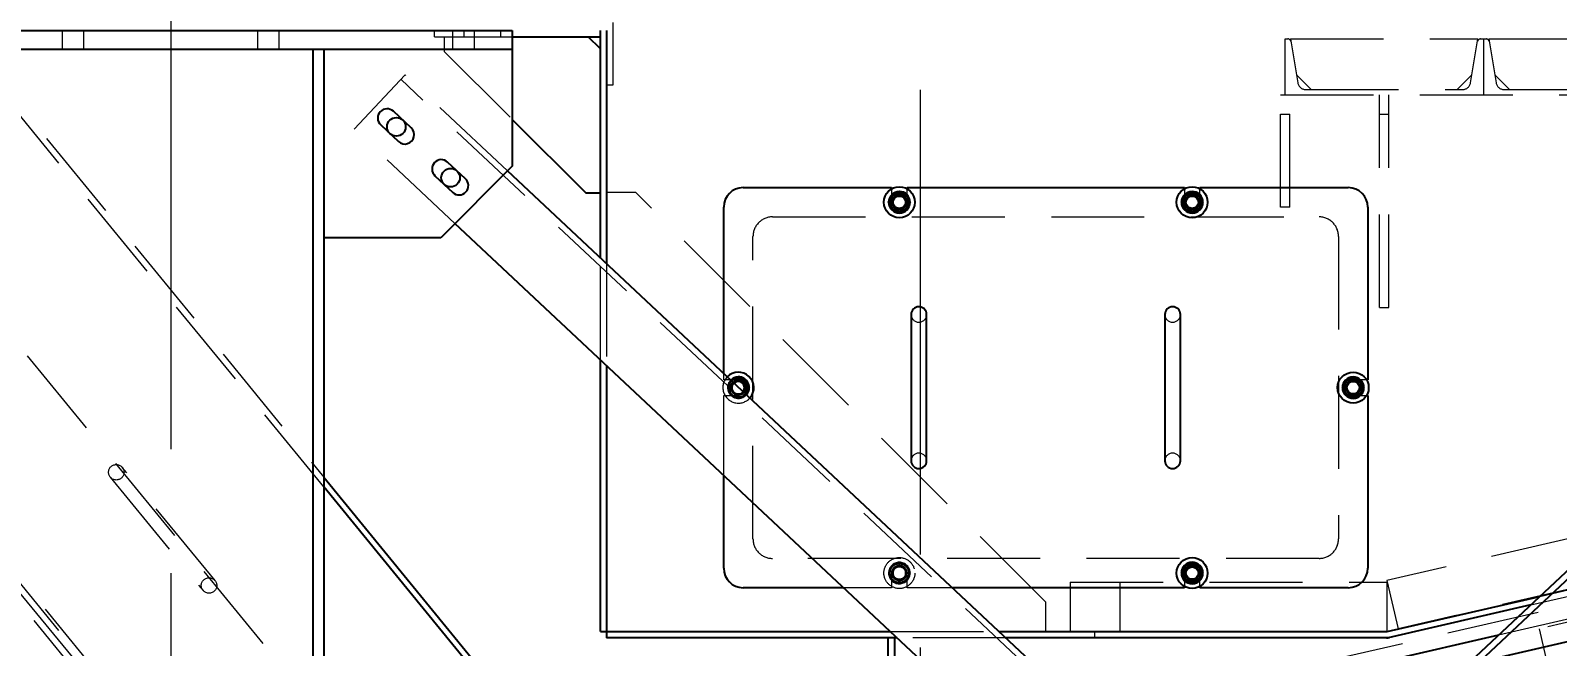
# Model space of a CAD drawing. Header units: millimetres. Extents: x 1293 to 41893, y 1011 to 26911.
# Drawn here: x 10742 to 11785, y 5722 to 6143 of the extents above; entities that cross this region are included whole.
import ezdxf

# ---------------------------------------------------------------- set-up
doc = ezdxf.new("R2010")
doc.units = ezdxf.units.MM
doc.header["$LTSCALE"] = 50
for name, pattern in [('CENTER', [10.16, 6.35, -1.27, 1.27, -1.27]), ('CENTERX2', [20.32, 12.7, -2.54, 2.54, -2.54]), ('HIDDEN', [1.905, 1.27, -0.635])]:
    doc.linetypes.add(name, pattern=pattern)
doc.layers.add('CAPA_1', color=7, linetype='Continuous')
doc.layers.add('STRUC', color=4, linetype='Continuous')
doc.styles.add('SLDTEXTSTYLE0', font='TXT', dxfattribs={"width": 0.75})
doc.dimstyles.new('SLDDIMSTYLE0', dxfattribs={"dimtxt": 100, "dimasz": 100, "dimexe": 0, "dimexo": 0.0625, "dimgap": 25, "dimtad": 2, "dimdec": 0, "dimlfac": 1.5, "dimrnd": 1e-09, "dimzin": 12, "dimdsep": 46, "dimtxsty": 'SLDTEXTSTYLE0', "dimsah": 1, "dimcen": 0.09, "dimadec": 0, "dimazin": 3, "dimtfac": 1, "dimtdec": 0, "dimtofl": 0, "dimtmove": 0, "dimatfit": 3, "dimfxl": 1, "dimfrac": 2, "dimtolj": 1, "dimtzin": 12, "dimarcsym": 0})
doc.dimstyles.new('SLDDIMSTYLE1', dxfattribs={"dimtxt": 100, "dimasz": 100, "dimexe": 0, "dimexo": 0.0625, "dimgap": 25, "dimtad": 2, "dimdec": 4, "dimlfac": 75, "dimzin": 12, "dimdsep": 46, "dimtxsty": 'SLDTEXTSTYLE0', "dimsah": 1, "dimcen": 0.09, "dimadec": 0, "dimazin": 3, "dimtfac": 1, "dimtdec": 0, "dimtofl": 0, "dimtmove": 0, "dimatfit": 3, "dimfxl": 1, "dimfrac": 2, "dimtolj": 1, "dimtzin": 12, "dimarcsym": 0})

# ---------------------------------------------------------------- blocks, each defined once
blk = doc.blocks.new('_D_3')
at = {"layer": 'CAPA_1', "transparency": 16777216}
blk.add_arc((9899.3, 4708.5), 5214.3, 0, 13, dxfattribs=at)
for points in [[(14979.9, 5881.5), (14986.5, 5780.5), (15016.5, 5787.1)], [(15113.6, 4708.5), (15128, 4808.6), (15097.2, 4808.3)]]:
    blk.add_solid(points, dxfattribs=at)
at = {"layer": 'CAPA_1', "transparency": 16777216, "insert": (15196.8, 5413.3), "char_height": 100, "attachment_point": 1, "rotation": 276.5, "style": 'SLDTEXTSTYLE0'}
blk.add_mtext('13°', dxfattribs=at)
blk = doc.blocks.new('_D_5')
at = {"layer": 'CAPA_1', "transparency": 16777216}
for p, q in [((11574.4, 7831.2), (17588.1, 7831.2)), ((17538.1, 7831.2), (17538.1, 4708.5)), ((16485.2, 4708.5), (17588.1, 4708.5))]:
    blk.add_line(p, q, dxfattribs=at)
for points in [[(17538.1, 7831.2), (17522.7, 7731.2), (17553.4, 7731.2)], [(17538.1, 4708.5), (17553.4, 4808.5), (17522.7, 4808.5)]]:
    blk.add_solid(points, dxfattribs=at)
at = {"layer": 'CAPA_1', "transparency": 16777216, "insert": (17409.2, 6122.1), "char_height": 100, "attachment_point": 1, "rotation": 90, "style": 'SLDTEXTSTYLE0'}
blk.add_mtext('4684', dxfattribs=at)

msp = doc.modelspace()

# ---------------------------------------------------------------- linework, layer by layer
at = {"color": 7, "linetype": 'CENTER', "lineweight": 18}
msp.add_line((11349.534742, 9150.3526874), (11349.534742, 4104.1632693), dxfattribs=at)
at = {"color": 1, "linetype": 'HIDDEN', "lineweight": 18}
for p, q in [((11139.6268163, 6338.8529069), (11139.6268163, 6105.5195736)), ((10558.6020972, 6141.7662555), (11080.5469621, 5504.0742424)), ((10942.1028163, 5831.1028215), (10686.9405106, 6142.8502403)), ((10692.4110629, 6142.8502403), (10942.1028163, 5837.7865303)), ((11017.8268163, 6138.6195736), (11017.8268163, 6142.8502403)), ((11017.8268163, 6138.6195736), (11070.957483, 6138.6195736)), ((11024.493483, 6138.6195736), (11024.493483, 6128.6195736)), ((11037.7518163, 6142.8529069), (11037.7518163, 6138.6195736)), ((11063.2351497, 6138.6195736), (11063.2351497, 6142.8529069)), ((11598.8601497, 6098.8529069), (11598.8601497, 6137.1222403)), ((11598.8601497, 6137.1222403), (11600.7204863, 6137.1222403)), ((11602.585273, 6137.1222403), (11730.601693, 6137.1222403)), ((11602.585273, 6137.1222403), (11607.5883413, 6107.1060204)), ((11725.5986247, 6107.1060204), (11730.601693, 6137.1222403)), ((11732.4664797, 6137.1222403), (11736.1871529, 6137.1222403)), ((11734.3268163, 6137.1222403), (11734.3268163, 6098.8529069)), ((11738.0519397, 6137.1222403), (11866.0683597, 6137.1222403)), ((11738.0519397, 6137.1222403), (11743.0550079, 6107.1060204)), ((11024.493483, 6128.6195736), (11070.957483, 6082.1555736)), ((11139.6268163, 6105.5195736), (11135.393483, 6105.5195736)), ((11616.6762381, 6102.5782403), (11606.6762381, 6112.5782403)), ((11612.9332706, 6102.5782403), (11720.2536954, 6102.5782403)), ((11726.5107279, 6112.5782403), (11716.5107279, 6102.5782403)), ((11752.1429047, 6102.5782403), (11742.1429047, 6112.5782403)), ((11748.3999373, 6102.5782403), (11855.7203621, 6102.5782403)), ((11595.6851497, 6098.8529069), (11872.968483, 6098.8529069)), ((11595.6851497, 6022.1862403), (11595.6851497, 6098.8529069)), ((11602.0351497, 6022.1862403), (11602.0351497, 6098.8529069)), ((11663.418483, 5953.6945736), (11663.418483, 6098.8529069)), ((11669.768483, 5953.6945736), (11669.768483, 6098.8529069)), ((11595.6851497, 6085.6878394), (11602.0351497, 6085.6878394)), ((11663.418483, 6085.6878394), (11669.768483, 6085.6878394)), ((10479.335065, 6076.8869415), (10969.1907051, 5478.4002999)), ((10973.2231645, 5477.3154142), (10481.2180762, 6078.4281683)), ((11155.393483, 6032.1862403), (11135.393483, 6032.1862403)), ((11435.393483, 5752.1862403), (11155.393483, 6032.1862403)), ((11330.1018163, 6034.6850091), (11330.1018163, 6025.5195736)), ((11334.3997035, 6031.8695736), (11331.7270937, 6031.8695736)), ((11335.359883, 6029.7866413), (11335.3434814, 6031.8695736)), ((11335.393483, 6031.8695736), (11335.393483, 6029.7867736)), ((11339.0598723, 6031.8695736), (11338.1380646, 6031.8695736)), ((11339.9097874, 6030.3973047), (11339.0598723, 6031.8695736)), ((11340.6851497, 6025.5195736), (11340.6851497, 6034.6850091)), ((11530.1018163, 6034.6850091), (11530.1018163, 6025.5195736)), ((11534.3997035, 6031.8695736), (11531.7270937, 6031.8695736)), ((11535.359883, 6029.7866413), (11535.3434814, 6031.8695736)), ((11535.393483, 6031.8695736), (11535.393483, 6029.7867736)), ((11539.0598723, 6031.8695736), (11538.1380646, 6031.8695736)), ((11539.9097874, 6030.3973047), (11539.0598723, 6031.8695736)), ((11540.6851497, 6025.5195736), (11540.6851497, 6034.6850091)), ((11342.7256163, 6025.5195736), (11341.7655205, 6027.1827035)), ((11542.7256163, 6025.5195736), (11541.7655205, 6027.1827035)), ((11602.0351497, 6022.1862403), (11595.6851497, 6022.1862403)), ((11248.7268163, 6015.5195736), (11622.0601497, 6015.5195736)), ((11235.393483, 5795.5195736), (11235.393483, 6002.1862403)), ((11635.393483, 6002.1862403), (11635.393483, 5795.5195736)), ((11131.1601497, 5917.8808419), (11131.1601497, 5987.5105889)), ((11135.393483, 5983.5422579), (11135.393483, 5913.912511)), ((11663.418483, 5953.6945736), (11669.768483, 5953.6945736)), ((11215.393483, 5904.1445736), (11215.393483, 5908.5501772)), ((11225.393483, 5904.1445736), (11215.393483, 5904.1445736)), ((11224.3997035, 5905.2029069), (11221.7270937, 5905.2029069)), ((11225.359883, 5903.1199747), (11225.3434814, 5905.2029069)), ((11225.393483, 5905.2029069), (11225.393483, 5903.1201069)), ((11229.0598723, 5905.2029069), (11228.1380646, 5905.2029069)), ((11645.359883, 5903.1199747), (11645.3434814, 5905.2029069)), ((11645.393483, 5905.2029069), (11645.393483, 5903.1201069)), ((11654.5589185, 5904.1445736), (11645.393483, 5904.1445736)), ((11229.0598723, 5892.5029069), (11229.9460347, 5894.0379653)), ((11649.0598723, 5892.5029069), (11649.9453272, 5894.0367397)), ((11215.393483, 5838.9204303), (11215.393483, 5893.5612403)), ((11215.393483, 5893.5612403), (11225.393483, 5893.5612403)), ((11645.393483, 5893.5612403), (11654.5589185, 5893.5612403)), ((10867.8632941, 5767.0147807), (10804.5252069, 5844.3988016)), ((10796.335398, 5837.6955207), (10859.6734852, 5760.3114998)), ((11338.7268163, 5645.549409), (12142.9601497, 5831.2213039)), ((11894.5377242, 5819.2938712), (11668.4838692, 5767.1052266)), ((11622.0601497, 5782.1862403), (11248.7268163, 5782.1862403)), ((11335.359883, 5776.453308), (11335.335483, 5779.5520119)), ((11335.393483, 5779.5522403), (11335.393483, 5776.4534403)), ((11902.1560666, 5786.295205), (11676.1022116, 5734.1065604)), ((11773.0206134, 5756.2643605), (11871.5719407, 5779.0167272)), ((11330.1018163, 5772.1862403), (11330.1018163, 5762.1862403)), ((11334.3997035, 5778.5362403), (11331.7270937, 5778.5362403)), ((11339.0598723, 5778.5362403), (11338.1380646, 5778.5362403)), ((11340.6851497, 5762.1862403), (11340.6851497, 5772.1862403)), ((11530.1018163, 5772.1862403), (11530.1018163, 5763.0208047)), ((11534.3997035, 5778.5362403), (11531.7270937, 5778.5362403)), ((11535.359883, 5776.453308), (11535.3434814, 5778.5362403)), ((11535.393483, 5778.5362403), (11535.393483, 5776.4534403)), ((11539.0598723, 5778.5362403), (11538.1380646, 5778.5362403)), ((11539.9097874, 5777.0639714), (11539.0598723, 5778.5362403)), ((11540.6851497, 5763.0208047), (11540.6851497, 5772.1862403)), ((11542.7256163, 5772.1862403), (11541.7655205, 5773.8493702)), ((11766.8713061, 5750.4999937), (11865.4226334, 5773.2523604)), ((10733.145483, 5760.1074979), (10968.870559, 5472.1077333)), ((11330.1018163, 5762.1862403), (11297.2519291, 5762.1862403)), ((11371.5315025, 5762.1862403), (11340.6851497, 5762.1862403)), ((11452.0601497, 5766.0529069), (11452.0601497, 5732.1862403)), ((11452.0601497, 5766.0529069), (11668.7268163, 5766.0529069)), ((11485.9268163, 5766.0529069), (11485.9268163, 5732.1862403)), ((11539.0598723, 5765.8362403), (11539.9454906, 5767.3703561)), ((11668.4838692, 5767.1052266), (11676.1022116, 5734.1065604)), ((11668.7268163, 5732.1862403), (11668.7268163, 5766.0529069)), ((10965.5946354, 5469.4264209), (10733.145483, 5753.4237891)), ((11435.393483, 5732.1862403), (11435.393483, 5752.1862403)), ((11840.3666461, 5749.7648526), (11772.4623861, 5734.087919)), ((11803.0357667, 5743.1647381), (11744.6720836, 5729.6904202)), ((11329.2553084, 5732.1862403), (11403.5348817, 5732.1862403)), ((11408.0509141, 5727.9529069), (11333.7713408, 5727.9529069)), ((11468.7268163, 5732.1862403), (11468.7268163, 5727.9529069)), ((11772.4623861, 5734.087919), (11778.1761429, 5709.3389193))]:
    msp.add_line(p, q, dxfattribs=at)
at = {"color": 7, "linetype": 'Continuous', "lineweight": 25}
for p, q in [((11017.8268163, 6142.8502403), (11017.8268163, 6142.8529069)), ((11070.957483, 6138.6195736), (11131.1601497, 6138.6195736)), ((11131.1601497, 6130.2862403), (11122.8268163, 6138.6195736)), ((11131.1601497, 5987.5105889), (11131.1601497, 6142.8529069)), ((11135.393483, 6142.8529069), (11135.393483, 5983.5422579)), ((11070.957483, 6082.1555736), (11121.1601497, 6031.9529069)), ((11121.1601497, 6031.9529069), (11131.1601497, 6031.9529069)), ((11228.7268163, 6035.5195736), (11330.1018163, 6035.5195736)), ((11330.1018163, 6035.5195736), (11330.1018163, 6034.6850091)), ((11335.335483, 6032.8853453), (11335.3434814, 6031.8695736)), ((11335.393483, 6032.8855736), (11335.393483, 6031.8695736)), ((11340.6851497, 6034.6850091), (11340.6851497, 6035.5195736)), ((11340.6851497, 6035.5195736), (11530.1018163, 6035.5195736)), ((11530.1018163, 6035.5195736), (11530.1018163, 6034.6850091)), ((11535.335483, 6032.8853453), (11535.3434814, 6031.8695736)), ((11535.393483, 6032.8855736), (11535.393483, 6031.8695736)), ((11540.6851497, 6034.6850091), (11540.6851497, 6035.5195736)), ((11540.6851497, 6035.5195736), (11642.0601497, 6035.5195736)), ((11215.393483, 5908.5501772), (11215.393483, 6022.1862403)), ((11655.393483, 6022.1862403), (11655.393483, 5904.1445736)), ((11343.4351497, 5948.8529069), (11343.4351497, 5848.8529069)), ((11354.018483, 5848.8529069), (11354.018483, 5948.8529069)), ((11516.768483, 5948.8529069), (11516.768483, 5848.8529069)), ((11527.3518163, 5848.8529069), (11527.3518163, 5948.8529069)), ((11131.1601497, 5732.1862403), (11131.1601497, 5917.8808419)), ((11135.393483, 5913.912511), (11135.393483, 5727.9529069)), ((11225.335483, 5906.2186786), (11225.3434814, 5905.2029069)), ((11225.393483, 5906.2189069), (11225.393483, 5905.2029069)), ((11645.335483, 5906.2186786), (11645.3434814, 5905.2029069)), ((11645.393483, 5906.2189069), (11645.393483, 5905.2029069)), ((11655.393483, 5904.1445736), (11654.5589185, 5904.1445736)), ((11654.5589185, 5893.5612403), (11655.393483, 5893.5612403)), ((11655.393483, 5893.5612403), (11655.393483, 5775.5195736)), ((10942.1028163, 5837.7865303), (11148.4385044, 5585.6935811)), ((11170.2797307, 5552.3251083), (10942.1028163, 5831.1028215)), ((11215.393483, 5775.5195736), (11215.393483, 5838.9204303)), ((11535.335483, 5779.5520119), (11535.3434814, 5778.5362403)), ((11535.393483, 5779.5522403), (11535.393483, 5778.5362403)), ((11297.2519291, 5762.1862403), (11228.7268163, 5762.1862403)), ((11530.1018163, 5762.1862403), (11371.5315025, 5762.1862403)), ((11530.1018163, 5763.0208047), (11530.1018163, 5762.1862403)), ((11540.6851497, 5762.1862403), (11540.6851497, 5763.0208047)), ((11642.0601497, 5762.1862403), (11540.6851497, 5762.1862403)), ((11668.7268163, 5732.1862403), (11773.0206134, 5756.2643605)), ((11766.8713061, 5750.4999937), (11669.2091437, 5727.9529069)), ((11131.1601497, 5732.1862403), (11329.2553084, 5732.1862403)), ((11333.7713408, 5727.9529069), (11135.393483, 5727.9529069)), ((11327.8268163, 5633.4541073), (11327.8268163, 5727.9529069)), ((11332.0601497, 5727.9529069), (11332.0601497, 5634.4314493)), ((11403.5348817, 5732.1862403), (11668.7268163, 5732.1862403)), ((11669.2091437, 5727.9529069), (11408.0509141, 5727.9529069)), ((11744.6720836, 5729.6904202), (11669.6531572, 5712.3709363))]:
    msp.add_line(p, q, dxfattribs=at)
at = {"color": 7, "linetype": 'CENTERX2'}
msp.add_line((11379.0754382, 5630.2333237), (12093.6134857, 5795.1974302), dxfattribs=at)
at = {"color": 7, "linetype": 'Continuous', "lineweight": 25, "flags": 128}
for points in [[(11332.8913377, 6031.8820856), (11334.0483828, 6032.2227815), (11335.3396497, 6032.356195)], [(11335.393483, 6032.3564069), (11336.6857603, 6032.233165), (11337.9087479, 6031.8769105)], [(11532.8913377, 6031.8820856), (11534.0483828, 6032.2227815), (11535.3396497, 6032.356195)], [(11535.393483, 6032.3564069), (11536.6857603, 6032.233165), (11537.9087479, 6031.8769105)], [(11220.569774, 5903.6979169), (11220.6414022, 5903.7681911), (11221.0610777, 5904.1418156)], [(11222.8913377, 5905.2154189), (11224.0483828, 5905.5561148), (11225.3396497, 5905.6895283)], [(11225.393483, 5905.6897403), (11226.6857603, 5905.5664983), (11227.9087479, 5905.2102438)], [(11642.8913377, 5905.2154189), (11644.0483828, 5905.5561148), (11645.3396497, 5905.6895283)], [(11645.393483, 5905.6897403), (11646.6857603, 5905.5664983), (11647.9087479, 5905.2102438)], [(11532.8913377, 5778.5487523), (11534.0483828, 5778.8894481), (11535.3396497, 5779.0228617)], [(11535.393483, 5779.0230736), (11536.6857603, 5778.8998317), (11537.9087479, 5778.5435772)]]:
    msp.add_lwpolyline(points, dxfattribs=at)
at = {"color": 7, "linetype": 'Continuous', "lineweight": 25}
for centre, radius in [((11335.393483, 6025.5195736), 10.5833333), ((11335.393483, 6025.5195736), 6.3026787), ((11335.393483, 6025.5195736), 4.2333333), ((11535.393483, 6025.5195736), 10.5833333), ((11535.393483, 6025.5195736), 6.3026787), ((11535.393483, 6025.5195736), 4.2333333), ((11645.393483, 5898.8529069), 10.5833333), ((11645.393483, 5898.8529069), 6.3026787), ((11645.393483, 5898.8529069), 4.2333333), ((11535.393483, 5772.1862403), 10.5833333), ((11535.393483, 5772.1862403), 6.3026787), ((11535.393483, 5772.1862403), 4.2333333)]:
    msp.add_circle(centre, radius, dxfattribs=at)
at = {"color": 1, "linetype": 'HIDDEN', "lineweight": 18}
for centre, radius in [((11335.393483, 6025.5195736), 5.2916667), ((11335.393483, 6025.5195736), 4.318), ((11535.393483, 6025.5195736), 5.2916667), ((11535.393483, 6025.5195736), 4.318), ((11225.393483, 5898.8529069), 5.2916667), ((11645.393483, 5898.8529069), 5.2916667), ((11225.393483, 5898.8529069), 4.318), ((11645.393483, 5898.8529069), 4.318), ((10800.4303024, 5841.0471612), 5.2916667), ((11335.393483, 5772.1862403), 10.5833333), ((10863.7683897, 5763.6631402), 5.2916667), ((11335.393483, 5772.1862403), 6.3026787), ((11335.393483, 5772.1862403), 5.2916667), ((11335.393483, 5772.1862403), 4.318), ((11335.393483, 5772.1862403), 4.2333333), ((11535.393483, 5772.1862403), 5.2916667), ((11535.393483, 5772.1862403), 4.318)]:
    msp.add_circle(centre, radius, dxfattribs=at)
for centre, radius, start, end in [((11600.7204863, 6134.9209069), 2.2013333, 9.463, 90), ((11732.4664797, 6134.9209069), 2.2013333, 90, 170.537), ((11736.1871529, 6134.9209069), 2.2013333, 9.463, 90), ((11612.9332706, 6107.9969069), 5.4186667, 189.463, 270), ((11720.2536954, 6107.9969069), 5.4186667, 270, 350.537), ((11748.3999373, 6107.9969069), 5.4186667, 189.463, 270), ((11335.393483, 6025.5195736), 4.7963667, 90.4511525322, 90), ((11335.393483, 6025.5195736), 6.8368333, 111.4679150902, 129.3225923283), ((11335.393483, 6025.5195736), 4.2672, 90.4511525322, 90), ((11335.393483, 6025.5195736), 6.8368333, 50.5730827835, 68.4138913499), ((11535.393483, 6025.5195736), 4.7963667, 90.4511525322, 90), ((11535.393483, 6025.5195736), 6.8368333, 111.4679150902, 129.3225923283), ((11535.393483, 6025.5195736), 4.2672, 90.4511525322, 90), ((11535.393483, 6025.5195736), 6.8368333, 50.5730827835, 68.41389135), ((11335.393483, 6025.5195736), 6.8368333, 170.028742578, 190.1725694022), ((11335.393483, 6025.5195736), 6.8368333, 229.1626128442, 250.7518476345), ((11335.393483, 6025.5195736), 6.8368333, 289.2083263186, 310.8666975405), ((11335.393483, 6025.5195736), 6.8368333, 349.7475894177, 10.1323019873), ((11535.393483, 6025.5195736), 6.8368333, 170.028742578, 190.1725694022), ((11535.393483, 6025.5195736), 6.8368333, 229.1626128442, 250.7518476345), ((11535.393483, 6025.5195736), 6.8368333, 289.2083263186, 310.8666975405), ((11535.393483, 6025.5195736), 6.8368333, 349.7475894177, 10.1323019873), ((11248.7268163, 6002.1862403), 13.3333333, 90, 180), ((11622.0601497, 6002.1862403), 13.3333333, 0, 90), ((11348.7268163, 5948.8529069), 5.2916667, 180, 0), ((11522.0601497, 5948.8529069), 5.2916667, 180, 0), ((11225.393483, 5898.8529069), 10.5833333, 135.5737280399, 318.1275301074), ((11225.393483, 5898.8529069), 7.366, 135.0158394417, 318.6854187055), ((11225.393483, 5898.8529069), 6.8368333, 111.4679150902, 129.3225923283), ((11225.393483, 5898.8529069), 6.8368333, 50.5730827835, 68.4138913499), ((11645.393483, 5898.8529069), 6.8368333, 111.4679150902, 129.3225923283), ((11645.393483, 5898.8529069), 6.8368333, 50.5730827835, 68.41389135), ((11225.393483, 5898.8529069), 6.8368333, 134.8737735094, 318.8274846379), ((11225.393483, 5898.8529069), 6.3026787, 134.7061589525, 318.9950991948), ((11225.393483, 5898.8529069), 4.7963667, 90.4511525322, 90), ((11225.393483, 5898.8529069), 4.2672, 90.4511525322, 90), ((11225.393483, 5898.8529069), 4.2333333, 133.6569872693, 320.0442548944), ((11225.393483, 5898.8529069), 6.8368333, 349.7475894177, 10.1323019873), ((11645.393483, 5898.8529069), 6.8368333, 170.028742578, 190.1725694022), ((11645.393483, 5898.8529069), 4.7963667, 90.4511525322, 90), ((11645.393483, 5898.8529069), 6.8368333, 229.1626128442, 250.7518476345), ((11645.393483, 5898.8529069), 4.2672, 90.4511525322, 90), ((11645.393483, 5898.8529069), 6.8368333, 289.2083263186, 310.8666975405), ((11645.393483, 5898.8529069), 6.8368333, 349.7475894177, 10.1323019873), ((11348.7268163, 5848.8529069), 5.2916667, 0, 180), ((11522.0601497, 5848.8529069), 5.2916667, 0, 180), ((11248.7268163, 5795.5195736), 13.3333333, 180, 270), ((11622.0601497, 5795.5195736), 13.3333333, 270, 0), ((11335.393483, 5772.1862403), 7.366, 90.4511525322, 90), ((11335.393483, 5772.1862403), 6.8368333, 90.4511525322, 90), ((11335.393483, 5772.1862403), 4.7963667, 90.4511525322, 90), ((11335.393483, 5772.1862403), 4.2672, 90.4511525322, 90), ((11535.393483, 5772.1862403), 6.8368333, 170.028742578, 190.1725694022), ((11535.393483, 5772.1862403), 4.7963667, 90.4511525322, 90), ((11535.393483, 5772.1862403), 6.8368333, 111.4679150902, 129.3225923284), ((11535.393483, 5772.1862403), 4.2672, 90.4511525322, 90), ((11535.393483, 5772.1862403), 6.8368333, 50.5730827835, 68.41389135), ((11535.393483, 5772.1862403), 6.8368333, 349.7475894177, 10.1323019873), ((11535.393483, 5772.1862403), 6.8368333, 229.1626128442, 250.7518476345), ((11535.393483, 5772.1862403), 6.8368333, 289.2083263186, 310.8666975405), ((11668.2444889, 5736.4195736), 4.2333333, 270, 283)]:
    msp.add_arc(centre, radius, start, end, dxfattribs=at)
at = {"color": 7, "linetype": 'Continuous', "lineweight": 25}
for centre, radius, start, end in [((11228.7268163, 6022.1862403), 13.3333333, 90, 180), ((11335.393483, 6025.5195736), 7.366, 90.4511525322, 90), ((11335.393483, 6025.5195736), 6.8368333, 129.3225923283, 170.028742578), ((11335.393483, 6025.5195736), 6.8368333, 10.1323019873, 50.5730827835), ((11535.393483, 6025.5195736), 7.366, 90.4511525322, 90), ((11535.393483, 6025.5195736), 6.8368333, 129.3225923283, 170.028742578), ((11535.393483, 6025.5195736), 6.8368333, 10.1323019873, 50.5730827835), ((11642.0601497, 6022.1862403), 13.3333333, 0, 90), ((11335.393483, 6025.5195736), 6.8368333, 190.1725694022, 229.1626128442), ((11335.393483, 6025.5195736), 6.8368333, 250.7518476345, 289.2083263186), ((11335.393483, 6025.5195736), 6.8368333, 310.8666975405, 349.7475894177), ((11535.393483, 6025.5195736), 6.8368333, 190.1725694022, 229.1626128442), ((11535.393483, 6025.5195736), 6.8368333, 250.7518476345, 289.2083263186), ((11535.393483, 6025.5195736), 6.8368333, 310.8666975405, 349.7475894177), ((11348.7268163, 5948.8529069), 5.2916667, 0, 180), ((11522.0601497, 5948.8529069), 5.2916667, 0, 180), ((11225.393483, 5898.8529069), 10.5833333, 318.1275301074, 135.57371425), ((11225.393483, 5898.8529069), 7.366, 90.4511525322, 135.0158394417), ((11225.393483, 5898.8529069), 6.3026787, 318.9950991948, 134.7061415566), ((11225.393483, 5898.8529069), 7.366, 318.6854187055, 90), ((11225.393483, 5898.8529069), 6.8368333, 10.1323019873, 50.5730827835), ((11645.393483, 5898.8529069), 7.366, 90.4511525322, 90), ((11645.393483, 5898.8529069), 6.8368333, 129.3225923283, 170.028742578), ((11645.393483, 5898.8529069), 6.8368333, 10.1323019873, 50.5730827835), ((11225.393483, 5898.8529069), 4.2333333, 320.044270878, 133.6569872693), ((11225.393483, 5898.8529069), 6.8368333, 318.8274846379, 349.7475894177), ((11645.393483, 5898.8529069), 6.8368333, 190.1725694022, 229.1626128442), ((11645.393483, 5898.8529069), 6.8368333, 310.8666975405, 349.7475894177), ((11645.393483, 5898.8529069), 6.8368333, 250.7518476345, 289.2083263186), ((11348.7268163, 5848.8529069), 5.2916667, 180, 0), ((11522.0601497, 5848.8529069), 5.2916667, 180, 0), ((11535.393483, 5772.1862403), 7.366, 90.4511525322, 90), ((11228.7268163, 5775.5195736), 13.3333333, 180, 270), ((11535.393483, 5772.1862403), 6.8368333, 129.3225923284, 170.028742578), ((11535.393483, 5772.1862403), 6.8368333, 190.1725694022, 229.1626128442), ((11535.393483, 5772.1862403), 6.8368333, 10.1323019873, 50.5730827835), ((11535.393483, 5772.1862403), 6.8368333, 310.8666975405, 349.7475894177), ((11642.0601497, 5775.5195736), 13.3333333, 270, 0), ((11535.393483, 5772.1862403), 6.8368333, 250.7518476345, 289.2083263186), ((11668.2444889, 5736.4195736), 8.4666667, 270, 283)]:
    msp.add_arc(centre, radius, start, end, dxfattribs=at)
for points, knots in [([(11328.0613497, 6025.5195736), (11328.3795139, 6026.0707149), (11329.0227422, 6027.1849497), (11329.9757626, 6028.8358233), (11330.8867776, 6030.4139327), (11331.4452826, 6031.3814053), (11331.7270937, 6031.8695736)], [0, 0, 0, 0, 0.2646061211, 0.5349506065, 0.7653448938, 1, 1, 1, 1]), ([(11331.7270937, 6031.8695736), (11332.6122573, 6031.8695736), (11334.1005668, 6031.8695736), (11336.2768318, 6031.8695736), (11337.8342204, 6031.8695736), (11338.7535282, 6031.8695736), (11339.0598723, 6031.8695736)], [0, 0, 0, 0, 0.3661794341, 0.6156922034, 0.8719357593, 1, 1, 1, 1]), ([(11339.0598723, 6031.8695736), (11339.3780471, 6031.318414), (11340.0212961, 6030.2041434), (11340.9743272, 6028.5532513), (11341.8853326, 6026.9751585), (11342.443816, 6026.0077233), (11342.7256163, 6025.5195736)], [0, 0, 0, 0, 0.2646176718, 0.5349733347, 0.7653562273, 1, 1, 1, 1]), ([(11528.0613497, 6025.5195736), (11528.3795139, 6026.0707149), (11529.0227422, 6027.1849497), (11529.9757626, 6028.8358233), (11530.8867776, 6030.4139327), (11531.4452826, 6031.3814053), (11531.7270937, 6031.8695736)], [0, 0, 0, 0, 0.2646061211, 0.5349506065, 0.7653448938, 1, 1, 1, 1]), ([(11531.7270937, 6031.8695736), (11532.6122573, 6031.8695736), (11534.1005668, 6031.8695736), (11536.2768318, 6031.8695736), (11537.8342204, 6031.8695736), (11538.7535282, 6031.8695736), (11539.0598723, 6031.8695736)], [0, 0, 0, 0, 0.3661794341, 0.6156922034, 0.8719357593, 1, 1, 1, 1]), ([(11539.0598723, 6031.8695736), (11539.3780471, 6031.318414), (11540.0212961, 6030.2041434), (11540.9743272, 6028.5532513), (11541.8853326, 6026.9751585), (11542.443816, 6026.0077233), (11542.7256163, 6025.5195736)], [0, 0, 0, 0, 0.2646176718, 0.5349733347, 0.7653562273, 1, 1, 1, 1]), ([(11331.7270937, 6019.1695736), (11331.4089189, 6019.7207332), (11330.7656699, 6020.8350039), (11329.8126387, 6022.485896), (11328.9016334, 6024.0639887), (11328.34315, 6025.0314239), (11328.0613497, 6025.5195736)], [0, 0, 0, 0, 0.2646176718, 0.5349733347, 0.7653562273, 1, 1, 1, 1]), ([(11339.0598723, 6019.1695736), (11338.7535232, 6019.1695736), (11337.8495496, 6019.1695736), (11336.2930507, 6019.1695736), (11334.116061, 6019.1695736), (11332.6122551, 6019.1695736), (11331.7270937, 6019.1695736)], [0, 0, 0, 0, 0.1280647744, 0.377893031, 0.6338190398, 1, 1, 1, 1]), ([(11342.7256163, 6025.5195736), (11342.4074521, 6024.9684323), (11341.7642238, 6023.8541975), (11340.8112034, 6022.2033239), (11339.9001884, 6020.6252145), (11339.3416833, 6019.6577419), (11339.0598723, 6019.1695736)], [0, 0, 0, 0, 0.2646061211, 0.5349506065, 0.7653448938, 1, 1, 1, 1]), ([(11531.7270937, 6019.1695736), (11531.4089189, 6019.7207332), (11530.7656699, 6020.8350039), (11529.8126387, 6022.485896), (11528.9016334, 6024.0639887), (11528.34315, 6025.0314239), (11528.0613497, 6025.5195736)], [0, 0, 0, 0, 0.2646176718, 0.5349733347, 0.7653562273, 1, 1, 1, 1]), ([(11539.0598723, 6019.1695736), (11538.7535232, 6019.1695736), (11537.8495496, 6019.1695736), (11536.2930507, 6019.1695736), (11534.116061, 6019.1695736), (11532.6122551, 6019.1695736), (11531.7270937, 6019.1695736)], [0, 0, 0, 0, 0.1280647744, 0.377893031, 0.6338190398, 1, 1, 1, 1]), ([(11542.7256163, 6025.5195736), (11542.4074521, 6024.9684323), (11541.7642238, 6023.8541975), (11540.8112034, 6022.2033239), (11539.9001884, 6020.6252145), (11539.3416833, 6019.6577419), (11539.0598723, 6019.1695736)], [0, 0, 0, 0, 0.2646061211, 0.5349506065, 0.7653448938, 1, 1, 1, 1]), ([(11220.7569823, 5903.5224276), (11220.7970995, 5903.5919207), (11221.127048, 5904.1634753), (11221.4464908, 5904.7168314), (11221.7270937, 5905.2029069)], [0, 0, 0, 0, 0.121586239, 1, 1, 1, 1]), ([(11221.7270937, 5905.2029069), (11222.6122573, 5905.2029069), (11224.1005668, 5905.2029069), (11226.2768318, 5905.2029069), (11227.8342204, 5905.2029069), (11228.7535282, 5905.2029069), (11229.0598723, 5905.2029069)], [0, 0, 0, 0, 0.3661794341, 0.6156922034, 0.8719357593, 1, 1, 1, 1]), ([(11229.0598723, 5905.2029069), (11229.3780471, 5904.6517473), (11230.0212961, 5903.5374767), (11230.9743272, 5901.8865846), (11231.8853326, 5900.3084918), (11232.443816, 5899.3410567), (11232.7256163, 5898.8529069)], [0, 0, 0, 0, 0.2646176718, 0.5349733347, 0.7653562273, 1, 1, 1, 1]), ([(11638.0613497, 5898.8529069), (11638.3795139, 5899.4040482), (11639.0227422, 5900.5182831), (11639.9757626, 5902.1691566), (11640.8867776, 5903.7472661), (11641.4452826, 5904.7147386), (11641.7270937, 5905.2029069)], [0, 0, 0, 0, 0.2646061211, 0.5349506065, 0.7653448938, 1, 1, 1, 1]), ([(11641.7270937, 5905.2029069), (11642.6122573, 5905.2029069), (11644.1005668, 5905.2029069), (11646.2768318, 5905.2029069), (11647.8342204, 5905.2029069), (11648.7535282, 5905.2029069), (11649.0598723, 5905.2029069)], [0, 0, 0, 0, 0.3661794341, 0.6156922034, 0.8719357593, 1, 1, 1, 1]), ([(11649.0598723, 5905.2029069), (11649.3780471, 5904.6517473), (11650.0212961, 5903.5374767), (11650.9743272, 5901.8865846), (11651.8853326, 5900.3084918), (11652.443816, 5899.3410567), (11652.7256163, 5898.8529069)], [0, 0, 0, 0, 0.2646176718, 0.5349733347, 0.7653562273, 1, 1, 1, 1]), ([(11232.7256163, 5898.8529069), (11232.4076221, 5898.3020602), (11231.7647376, 5897.1884208), (11230.931478, 5895.7450035), (11230.4353253, 5894.885541), (11230.2721574, 5894.6028928)], [0, 0, 0, 0, 0.3964589653, 0.8015157136, 1, 1, 1, 1]), ([(11641.7270937, 5892.5029069), (11641.4089189, 5893.0540666), (11640.7656699, 5894.1683372), (11639.8126387, 5895.8192293), (11638.9016334, 5897.397322), (11638.34315, 5898.3647572), (11638.0613497, 5898.8529069)], [0, 0, 0, 0, 0.2646176718, 0.5349733347, 0.7653562273, 1, 1, 1, 1]), ([(11652.7256163, 5898.8529069), (11652.4074521, 5898.3017657), (11651.7642238, 5897.1875308), (11650.8112034, 5895.5366573), (11649.9001884, 5893.9585478), (11649.3416833, 5892.9910753), (11649.0598723, 5892.5029069)], [0, 0, 0, 0, 0.2646061211, 0.5349506065, 0.7653448938, 1, 1, 1, 1]), ([(11649.0598723, 5892.5029069), (11648.7535232, 5892.5029069), (11647.8495496, 5892.5029069), (11646.2930507, 5892.5029069), (11644.116061, 5892.5029069), (11642.6122551, 5892.5029069), (11641.7270937, 5892.5029069)], [0, 0, 0, 0, 0.1280647744, 0.377893031, 0.6338190398, 1, 1, 1, 1]), ([(11528.0613497, 5772.1862403), (11528.3795139, 5772.7373816), (11529.0227422, 5773.8516164), (11529.9757626, 5775.5024899), (11530.8867776, 5777.0805994), (11531.4452826, 5778.048072), (11531.7270937, 5778.5362403)], [0, 0, 0, 0, 0.2646061211, 0.5349506065, 0.7653448938, 1, 1, 1, 1]), ([(11531.7270937, 5765.8362403), (11531.4089189, 5766.3873999), (11530.7656699, 5767.5016705), (11529.8126387, 5769.1525626), (11528.9016334, 5770.7306554), (11528.34315, 5771.6980905), (11528.0613497, 5772.1862403)], [0, 0, 0, 0, 0.2646176718, 0.5349733347, 0.7653562273, 1, 1, 1, 1]), ([(11531.7270937, 5778.5362403), (11532.6122573, 5778.5362403), (11534.1005668, 5778.5362403), (11536.2768318, 5778.5362403), (11537.8342204, 5778.5362403), (11538.7535282, 5778.5362403), (11539.0598723, 5778.5362403)], [0, 0, 0, 0, 0.3661794341, 0.6156922034, 0.8719357593, 1, 1, 1, 1]), ([(11539.0598723, 5778.5362403), (11539.3780471, 5777.9850807), (11540.0212961, 5776.87081), (11540.9743272, 5775.2199179), (11541.8853326, 5773.6418252), (11542.443816, 5772.67439), (11542.7256163, 5772.1862403)], [0, 0, 0, 0, 0.2646176718, 0.5349733347, 0.7653562273, 1, 1, 1, 1]), ([(11542.7256163, 5772.1862403), (11542.4074521, 5771.635099), (11541.7642238, 5770.5208641), (11540.8112034, 5768.8699906), (11539.9001884, 5767.2918812), (11539.3416833, 5766.3244086), (11539.0598723, 5765.8362403)], [0, 0, 0, 0, 0.2646061211, 0.5349506065, 0.7653448938, 1, 1, 1, 1]), ([(11539.0598723, 5765.8362403), (11538.7535232, 5765.8362403), (11537.8495496, 5765.8362403), (11536.2930507, 5765.8362403), (11534.116061, 5765.8362403), (11532.6122551, 5765.8362403), (11531.7270937, 5765.8362403)], [0, 0, 0, 0, 0.1280647744, 0.377893031, 0.6338190398, 1, 1, 1, 1])]:
    msp.add_open_spline(points, degree=3, knots=knots, dxfattribs=at)
at = {"color": 1, "linetype": 'HIDDEN', "lineweight": 18}
for points, knots in [([(11330.7669648, 6030.2063864), (11330.4322973, 6029.6266573), (11329.8960007, 6028.6976553), (11329.3618485, 6027.7723681), (11329.1610256, 6027.4244918)], [0, 0, 0, 0, 0.6240342799, 1, 1, 1, 1]), ([(11328.9902524, 6027.1286691), (11328.9638888, 6027.0830007), (11328.6478241, 6026.5354963), (11328.3418249, 6026.0054279), (11328.0613497, 6025.5195736)], [0, 0, 0, 0, 0.0834119699, 1, 1, 1, 1]), ([(11528.9902524, 6027.1286691), (11528.9638888, 6027.0830007), (11528.6478241, 6026.5354963), (11528.3418249, 6026.0054279), (11528.0613497, 6025.5195736)], [0, 0, 0, 0, 0.0834119699, 1, 1, 1, 1]), ([(11218.0613497, 5898.8529069), (11218.3793809, 5899.4038178), (11219.0223402, 5900.5175868), (11219.9367822, 5902.1016327), (11220.5133079, 5903.1003216), (11220.7569823, 5903.5224276)], [0, 0, 0, 0, 0.3610571388, 0.7299443211, 1, 1, 1, 1]), ([(11221.7270937, 5892.5029069), (11221.4089189, 5893.0540666), (11220.7656699, 5894.1683372), (11219.8126387, 5895.8192293), (11218.9016334, 5897.397322), (11218.34315, 5898.3647572), (11218.0613497, 5898.8529069)], [0, 0, 0, 0, 0.2646176718, 0.5349733347, 0.7653562273, 1, 1, 1, 1]), ([(11230.2721574, 5894.6028928), (11230.1509895, 5894.3929991), (11229.7394585, 5893.680123), (11229.3410069, 5892.9899035), (11229.0598723, 5892.5029069)], [0, 0, 0, 0, 0.2944322046, 1, 1, 1, 1]), ([(11638.9905382, 5900.4624975), (11638.9640792, 5900.4166638), (11638.6479182, 5899.8689926), (11638.3418257, 5899.3387627), (11638.0613497, 5898.8529069)], [0, 0, 0, 0, 0.0836884293, 1, 1, 1, 1]), ([(11640.7669648, 5903.5397198), (11640.4322975, 5902.9599911), (11639.8955669, 5902.0302372), (11639.3609825, 5901.1042011), (11639.159727, 5900.7555756)], [0, 0, 0, 0, 0.6235292476, 1, 1, 1, 1]), ([(11650.0264471, 5894.1772601), (11650.3589415, 5894.7532248), (11650.9394385, 5895.7587931), (11651.5176142, 5896.7603403), (11651.7646252, 5897.1882261)], [0, 0, 0, 0, 0.5727752181, 1, 1, 1, 1]), ([(11229.0598723, 5892.5029069), (11228.7535232, 5892.5029069), (11227.8495496, 5892.5029069), (11226.2930507, 5892.5029069), (11224.116061, 5892.5029069), (11222.6122551, 5892.5029069), (11221.7270937, 5892.5029069)], [0, 0, 0, 0, 0.1280647744, 0.377893031, 0.6338190398, 1, 1, 1, 1]), ([(11328.0613497, 5772.1862403), (11328.3795139, 5772.7373816), (11329.0227422, 5773.8516164), (11329.9757626, 5775.5024899), (11330.8867776, 5777.0805994), (11331.4452826, 5778.048072), (11331.7270937, 5778.5362403)], [0, 0, 0, 0, 0.2646061211, 0.5349506065, 0.7653448938, 1, 1, 1, 1]), ([(11328.9902524, 5773.7953358), (11328.9638888, 5773.7496673), (11328.6478241, 5773.202163), (11328.3418249, 5772.6720946), (11328.0613497, 5772.1862403)], [0, 0, 0, 0, 0.0834119699, 1, 1, 1, 1]), ([(11331.7270937, 5765.8362403), (11331.4089189, 5766.3873999), (11330.7656699, 5767.5016705), (11329.8126387, 5769.1525626), (11328.9016334, 5770.7306554), (11328.34315, 5771.6980905), (11328.0613497, 5772.1862403)], [0, 0, 0, 0, 0.2646176718, 0.5349733347, 0.7653562273, 1, 1, 1, 1]), ([(11331.7270937, 5778.5362403), (11332.6122573, 5778.5362403), (11334.1005668, 5778.5362403), (11336.2768318, 5778.5362403), (11337.8342204, 5778.5362403), (11338.7535282, 5778.5362403), (11339.0598723, 5778.5362403)], [0, 0, 0, 0, 0.3661794341, 0.6156922034, 0.8719357593, 1, 1, 1, 1]), ([(11339.0598723, 5778.5362403), (11339.3780471, 5777.9850807), (11340.0212961, 5776.87081), (11340.9743272, 5775.2199179), (11341.8853326, 5773.6418252), (11342.443816, 5772.67439), (11342.7256163, 5772.1862403)], [0, 0, 0, 0, 0.2646176718, 0.5349733347, 0.7653562273, 1, 1, 1, 1]), ([(11342.7256163, 5772.1862403), (11342.4074521, 5771.635099), (11341.7642238, 5770.5208641), (11340.8112034, 5768.8699906), (11339.9001884, 5767.2918812), (11339.3416833, 5766.3244086), (11339.0598723, 5765.8362403)], [0, 0, 0, 0, 0.2646061211, 0.5349506065, 0.7653448938, 1, 1, 1, 1]), ([(11528.9902601, 5773.7953492), (11528.963894, 5773.7496763), (11528.6478266, 5773.2021674), (11528.3418249, 5772.6720946), (11528.0613497, 5772.1862403)], [0, 0, 0, 0, 0.0834194835, 1, 1, 1, 1]), ([(11530.7669648, 5776.8730531), (11530.4322973, 5776.293324), (11529.895967, 5775.3642637), (11529.3617813, 5774.4389182), (11529.1609248, 5774.0909838)], [0, 0, 0, 0, 0.6239950398, 1, 1, 1, 1]), ([(11540.0264471, 5767.5105935), (11540.3589262, 5768.0865316), (11540.9765587, 5769.1564281), (11541.5917212, 5770.2220459), (11541.8757343, 5770.7140287)], [0, 0, 0, 0, 0.53831209622, 1, 1, 1, 1]), ([(11339.0598723, 5765.8362403), (11338.7535232, 5765.8362403), (11337.8495496, 5765.8362403), (11336.2930507, 5765.8362403), (11334.116061, 5765.8362403), (11332.6122551, 5765.8362403), (11331.7270937, 5765.8362403)], [0, 0, 0, 0, 0.1280647744, 0.377893031, 0.6338190398, 1, 1, 1, 1])]:
    msp.add_open_spline(points, degree=3, knots=knots, dxfattribs=at)
at = {"layer": 'CAPA_1', "linetype": 'CENTERX2', "lineweight": 18, "ltscale": 0.666667}
msp.add_line((10837.6241497, 6280.1502403), (10837.6241497, 4780.1502403), dxfattribs=at)
at = {"layer": 'STRUC', "linetype": 'Continuous', "lineweight": 25}
for p, q in [((10604.2908163, 6142.8502403), (11070.957483, 6142.8502403)), ((11070.957483, 6142.8502403), (11070.957483, 6050.1502403)), ((10604.2908163, 6130.1502403), (11070.957483, 6130.1502403)), ((10934.6521497, 6130.1502403), (10934.6521497, 4930.1502403)), ((10942.1028163, 6130.1502403), (10942.1028163, 4930.1502403)), ((10956.6933458, 4991.0383564), (12153.1934573, 6112.638768)), ((10959.5885339, 4987.9498297), (12156.0886453, 6109.5502413)), ((11001.8942483, 6076.2683643), (10989.7346943, 6087.6667424)), ((10981.0491302, 6078.4011623), (10993.2086842, 6067.0027841)), ((11070.957483, 6050.1502403), (11022.1028163, 6001.2955736)), ((11038.9565688, 6041.5261076), (11026.7970149, 6052.9244858)), ((11018.1114507, 6043.6589056), (11030.2710047, 6032.2605275)), ((11512.5419446, 5630.0029095), (11067.7544234, 6046.9471807)), ((11475.4679426, 5595.1263695), (11031.8146532, 6011.0074105)), ((11022.1028163, 6001.2955736), (10942.1028163, 6001.2955736))]:
    msp.add_line(p, q, dxfattribs=at)
at = {"layer": 'STRUC', "linetype": 'HIDDEN', "lineweight": 18}
for p, q in [((10763.5491497, 6142.8502403), (10763.5491497, 6130.1502403)), ((10778.3658163, 6130.1502403), (10778.3658163, 6142.8502403)), ((10896.882483, 6142.8502403), (10896.882483, 6130.1502403)), ((10911.6991497, 6130.1502403), (10911.6991497, 6142.8502403)), ((11030.2158163, 6142.8502403), (11030.2158163, 6130.1502403)), ((11045.032483, 6130.1502403), (11045.032483, 6142.8502403)), ((10997.678842, 6112.6361013), (10962.9365854, 6075.5737808)), ((12191.2837655, 4987.947163), (10994.783654, 6109.5475746)), ((11067.7544234, 6046.9471807), (10997.678842, 6112.6361013)), ((11031.8146532, 6011.0074105), (10962.9365854, 6075.5737808))]:
    msp.add_line(p, q, dxfattribs=at)
at = {"layer": 'STRUC', "linetype": 'Continuous', "lineweight": 25}
for centre in [(10991.7532261, 6077.0708503), (11028.8155466, 6042.3285937)]:
    msp.add_circle(centre, 6.35, dxfattribs=at)
for centre, start, end in [((10985.3919123, 6083.0339524), 46.8506290736, 226.8506290736), ((10997.5514662, 6071.6355742), 226.8506290736, 46.8506290737), ((11022.4542328, 6048.2916957), 46.8506290736, 226.8506290736), ((11034.6137868, 6036.8933175), 226.8506290736, 46.8506290736)]:
    msp.add_arc(centre, 6.35, start, end, dxfattribs=at)

# ---------------------------------------------------------------- dimensions: what is measured, and where the dimension line sits
at = {"layer": 'CAPA_1'}
dim = msp.add_linear_dim(base=(17538.0605071, 4708.4929069), p1=(11510.8968592, 7831.1769069), p2=(16421.6646746, 4708.4929069), angle=90, dimstyle='SLDDIMSTYLE0', dxfattribs=at)
dim.commit()
dim.dimension.update_dxf_attribs({"geometry": '_D_5', "text_midpoint": (17538.0605071, 6269.8349069), "dimtype": 160})
dim = msp.add_angular_dim_2l(base=(15080.062669, 5298.7701303), line1=((16421.6646746, 4708.4929069), (6449.8953906, 4708.4929069)), line2=((16705.6180701, 6279.8631045), (11026.6060803, 4968.759879)), dimstyle='SLDDIMSTYLE1', dxfattribs=at)
dim.commit()
dim.dimension.update_dxf_attribs({"geometry": '_D_3', "text_midpoint": (15080.062669, 5298.7701303), "dimtype": 162})

doc.saveas('drawing.dxf')
